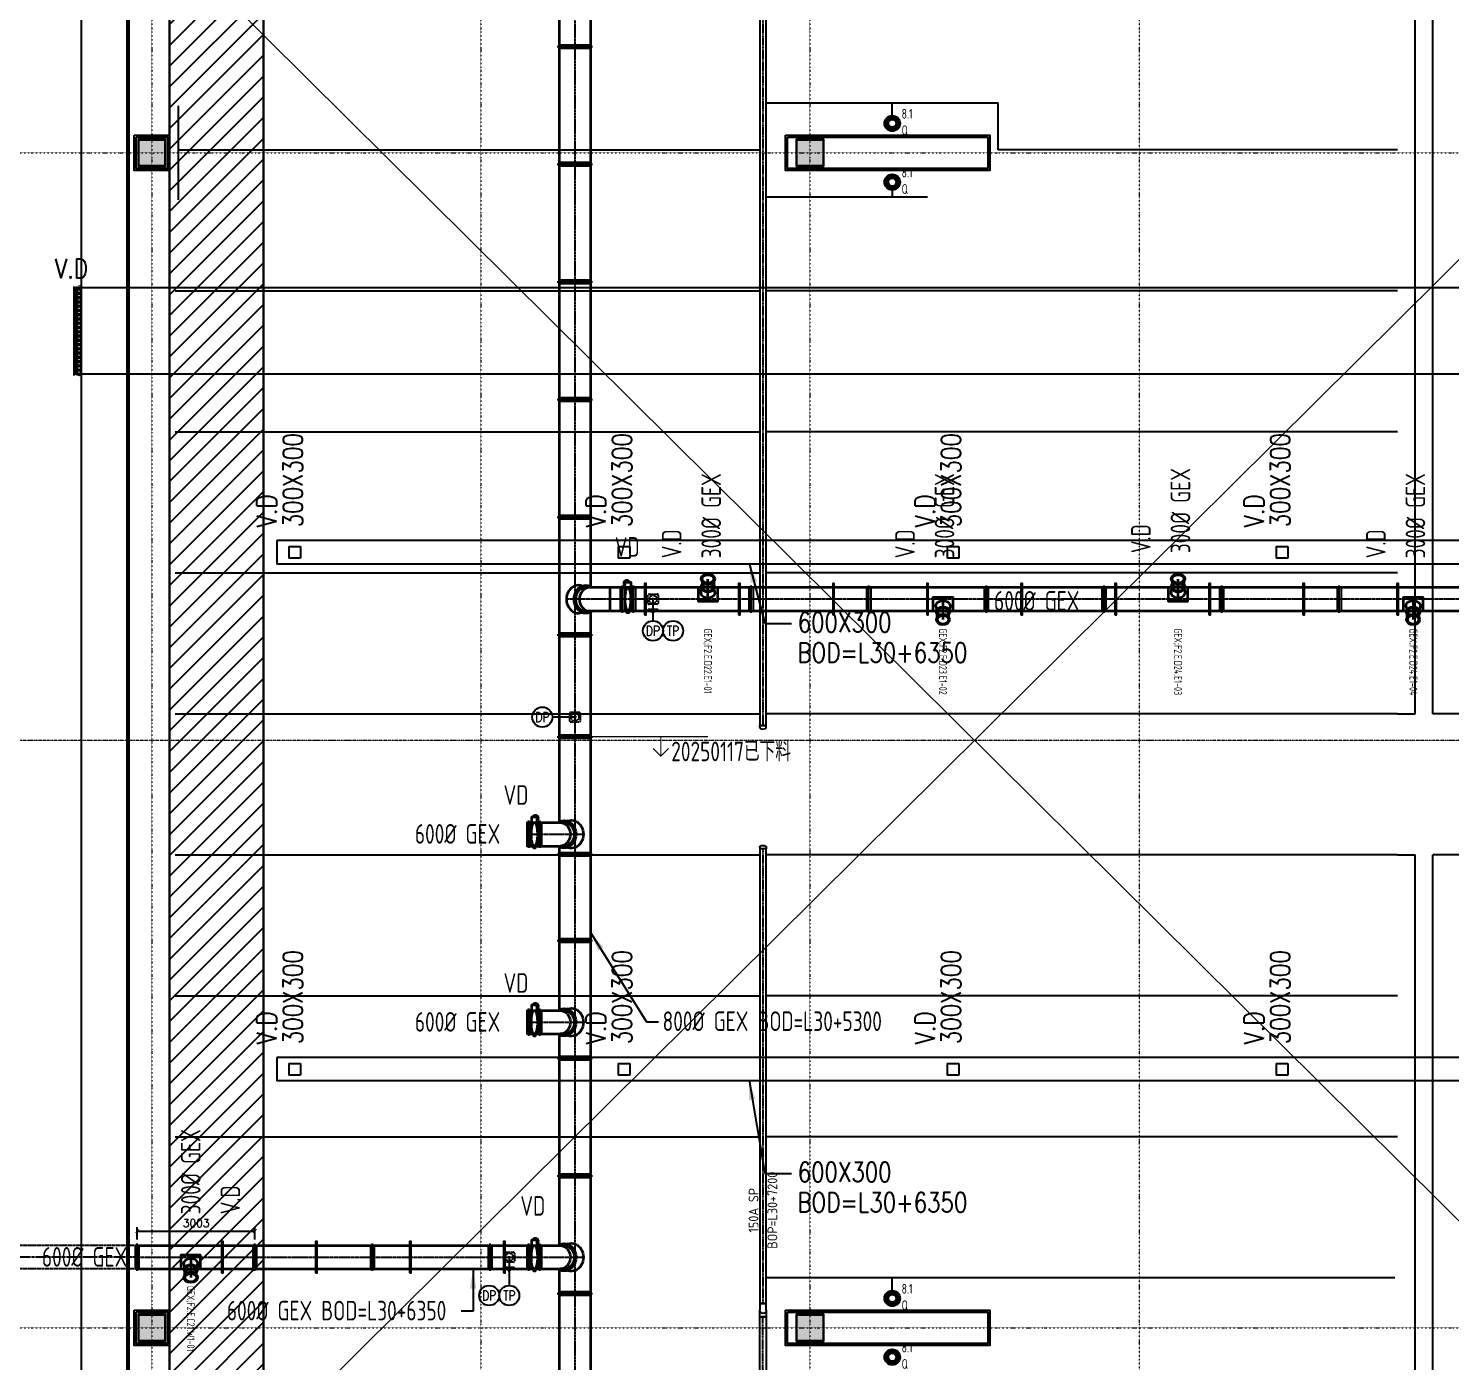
# Model space of a CAD drawing. Extents: x -32000 to 416743, y -254124 to 144214.
# Drawn here: x 173252 to 209550, y 29136 to 63174 of the extents above; entities that cross this region are included whole.
import ezdxf
from ezdxf.enums import TextEntityAlignment as Align

# ---------------------------------------------------------------- set-up
doc = ezdxf.new("R2010")
doc.units = 0
doc.header["$LTSCALE"] = 10
for name, pattern in [('CADRA_SOLID', [0]), ('H12PL4$0$JJP_三點線', [0.9, 0.3, -0.15, 0, -0.15, 0, -0.15, 0, -0.15]), ('X-F2-L30-FS-PIPE$0$CENTER2', [1.125, 0.75, -0.125, 0.125, -0.125]), ('XFM1D40$0$HIDDEN2', [0.1875, 0.125, -0.0625]), ('XFM6D40$0$HIDDEN', [0.375, 0.25, -0.125]), ('XFM6D40$0$HIDDEN2', [2, 1.5, -0.5]), ('XFM6D40$0$XFM6D40$0$CENTER', [2, 1.25, -0.25, 0.25, -0.25]), ('XFM6D40$0$XFM6D40$0$CENTER1', [10, 6.25, -1.25, 1.25, -1.25]), ('XFM6D40$0$XFM6D40$0$HIDDEN', [0.375, 0.25, -0.125]), ('XFM7P40ICA$0$H12PL4$0$JJP_三點線', [0.9, 0.3, -0.15, 0, -0.15, 0, -0.15, 0, -0.15]), ('XFM7P40ICA$0$H12PL4$0$TAI_虛線', [5.644, 2.822, -2.822])]:
    doc.linetypes.add(name, pattern=pattern)
for name, color, linetype in [('02_Solid', 1, 'Continuous'), ('1', 1, 'CADRA_SOLID'), ('H12PL4$0$A-OBJE-2D', 252, 'Continuous'), ('H12PL4$0$S-COL', 252, 'Continuous'), ('H12PL4$0$S-GRID', 252, 'Continuous'), ('X-F2-L30-FS-PIPE$0$F-SK-CEN', 1, 'X-F2-L30-FS-PIPE$0$CENTER2'), ('X-F2-L30-FS-PIPE$0$F-SK-LINE2', 2, 'Continuous'), ('X-F2-L30-FS-PIPE$0$F-SK-LINE3', 100, 'Continuous'), ('X-F2-L30-FS-PIPE$0$F-SK-LINE4', 140, 'Continuous'), ('X-F2-L30-FS-PIPE$0$F-SK-TXT', 250, 'Continuous'), ('X-F2-L30-FS-PIPE$0$F-SK-UP-QR-T68-K8.1', 40, 'Continuous'), ('XFDP30$0$A-W-P1S (50K)', 2, 'Continuous'), ('XFDP30$0$A-W-P2D (50K)', 2, 'Continuous'), ('XFM1D40$0$M-CWTR-TEXT', 250, 'Continuous'), ('XFM1D40$0$M-DUCT-FLAN-L', 3, 'Continuous'), ('XFM1D40$0$M-HVAC-CMDUCT', 150, 'Continuous'), ('XFM1D40$0$M-HVAC-DAPR', 3, 'Continuous'), ('XFM1D40$0$M-PIPE-TEXT-ARROR', 250, 'Continuous'), ('XFM6D40$0$1GEX', 3, 'Continuous'), ('XFM6D40$0$1GEX-T', 30, 'Continuous'), ('XFM6D40$0$1鋼構', 4, 'Continuous'), ('XFM6D40$0$TAKE OFF NUMBER', 7, 'Continuous'), ('XFM6D40$0$XFM6D40$0$M-PIPE-TEXT', 250, 'Continuous'), ('XFM6D40$0$XFM6D40$0$M-PIPE-TEXT-ARROR', 250, 'Continuous'), ('XFM7P40ICA$0$H12PL4$0$A-ROOF', 252, 'Continuous'), ('XFM7P40ICA$0$H12PL4$0$Hattch', 252, 'Continuous'), ('XFM7P40ICA$0$H12PL4$0$L40_19_STEEL2', 252, 'Continuous'), ('XFM7P40ICA$0$H12PL4$0$S-COL', 252, 'Continuous'), ('XFM7P40ICA$0$H12PL4$0$S-GRID', 252, 'Continuous')]:
    doc.layers.add(name, color=color, linetype=linetype)
doc.layers.add('XFDP30$0$A-Area (50K)', color=7, linetype='Continuous', plot=False)
for name, color, linetype, lineweight in [('XFM6D40$0$XFM6D40$0$DUCT-CENT-GEX', 1, 'XFM6D40$0$XFM6D40$0$CENTER', 25), ('XFM6D40$0$XFM6D40$0$M-EX-DUCT-GEX', 114, 'Continuous', 35), ('XFM6D40$0$XFM6D40$0$M-EXH-SUPPLY AIR', 120, 'Continuous', 25)]:
    doc.layers.add(name, color=color, linetype=linetype, lineweight=lineweight)
doc.styles.add('X-F2-L30-FS-PIPE$0$aa-txt', font='isocp.shx', dxfattribs={"bigfont": 'chineset.shx'})
doc.styles.add('XFM1D40$0$12P7-XCM2P10$0$AA-TXT', font='simplex.shx', dxfattribs={"bigfont": 'china.shx'})
doc.styles.add('XFM1D40$0$STANDARD', font='SIMPLEX', dxfattribs={"bigfont": 'BIGFONT'})
doc.styles.add('XFM6D40$0$dim-txt', font='isocp.shx', dxfattribs={"width": 0.7, "bigfont": 'chineset.shx'})
doc.styles.add('XFM6D40$0$STANDARD', font='SIMPLEX', dxfattribs={"bigfont": 'BIGFONT'})
doc.styles.add('XFM6D40$0$XF2M6D20-A2 C2$0$AA-TXT', font='simplex.shx', dxfattribs={"width": 0.8, "bigfont": 'china.shx'})
doc.styles.add('XFM6D40$0$XFM6D40$0$aa-txt', font='isocp.shx', dxfattribs={"bigfont": 'chineset.shx'})
doc.styles.add('XFM6D40$0$XFM6D40$0$STANDARD', font='SIMPLEX', dxfattribs={"bigfont": 'BIGFONT'})
doc.dimstyles.new('XFM1D40$0$Standard', dxfattribs={"dimtxt": 0.18, "dimasz": 0.18, "dimexe": 0.18, "dimexo": 0.0625, "dimgap": 0.09, "dimtad": 0, "dimtih": 1, "dimtoh": 1, "dimdec": 4, "dimzin": 0, "dimdsep": 46, "dimtxsty": 'XFM1D40$0$STANDARD', "dimcen": 0.09, "dimadec": 0, "dimazin": 0, "dimtfac": 1, "dimtdec": 4, "dimtofl": 0, "dimtmove": 0, "dimatfit": 3, "dimfxl": 1, "dimtolj": 1, "dimtzin": 0, "dimarcsym": 0})
doc.dimstyles.new('XFM6D40$0$1000', dxfattribs={"dimscale": 1000, "dimtxt": 0.2, "dimasz": 0.1, "dimexe": 0.1, "dimexo": 0.1, "dimgap": 0.1, "dimtad": 1, "dimdec": 0, "dimzin": 3, "dimdsep": 46, "dimtxsty": 'XFM6D40$0$STANDARD', "dimblk": 'XFM6D40$0$_ArchTick', "dimcen": 2.5, "dimclrd": 256, "dimclre": 256, "dimclrt": 256, "dimadec": 0, "dimazin": 0, "dimtfac": 1, "dimtdec": 0, "dimtix": 1, "dimtmove": 2, "dimatfit": 3, "dimfxl": 0.18, "dimtolj": 1, "dimtzin": 0, "dimarcsym": 0})
doc.dimstyles.new('XFM6D40$0$XFM6D40$0$Standard', dxfattribs={"dimtxt": 0.18, "dimasz": 0.18, "dimexe": 0.18, "dimexo": 0.0625, "dimgap": 0.09, "dimtad": 0, "dimtih": 1, "dimtoh": 1, "dimdec": 4, "dimzin": 0, "dimdsep": 46, "dimtxsty": 'XFM6D40$0$XFM6D40$0$STANDARD', "dimcen": 0.09, "dimadec": 0, "dimazin": 0, "dimtfac": 1, "dimtdec": 4, "dimtofl": 0, "dimtmove": 0, "dimatfit": 3, "dimfxl": 1, "dimtolj": 1, "dimtzin": 0, "dimarcsym": 0})

# ---------------------------------------------------------------- blocks, each defined once
blk = doc.blocks.new('H12PL4')
at = {"layer": 'H12PL4$0$A-OBJE-2D', "lineweight": 0}
for p, q in [((151700, -350), (243100, 90350)), ((243100, -350), (151700, 90350))]:
    blk.add_line(p, q, dxfattribs=at)
at = {"layer": 'H12PL4$0$S-COL', "lineweight": 0, "flags": 128}
for points in [[(176050, 59650), (176750, 59650), (176750, 60350), (176050, 60350)], [(192850, 59650), (193550, 59650), (193550, 60350), (192850, 60350)], [(176050, 29650), (176750, 29650), (176750, 30350), (176050, 30350)], [(192850, 29650), (193550, 29650), (193550, 30350), (192850, 30350)]]:
    blk.add_lwpolyline(points, close=True, dxfattribs=at)
at = {"layer": 'H12PL4$0$S-GRID', "linetype": 'H12PL4$0$JJP_三點線', "lineweight": 0}
for p, q in [((176400, 128250), (176400, -28000)), ((184800, 128250), (184800, -28000)), ((193200, 128250), (193200, -28000)), ((201600, 128250), (201600, -28000)), ((-29000, 60000), (289600, 60000)), ((-29000, 45000), (289600, 45000)), ((-29000, 30000), (289600, 30000))]:
    blk.add_line(p, q, dxfattribs=at)
blk = doc.blocks.new('XFM6D40$0$600-F')
blk.add_line((-50, 0), (650, 0))
blk.add_lwpolyline([(0, 50), (600, 50), (600, -50), (0, -50)], close=True)
blk = doc.blocks.new('XFM6D40$0$LD-600x300大補貼-45')
for p, q in [((-25, 0), (516, 0)), ((0, -25), (0, 25)), ((191, 180), (269, 160)), ((456, 150), (318, 150)), ((191, -180), (269, -160)), ((456, -150), (318, -150))]:
    blk.add_line(p, q)
blk.add_lwpolyline([(300, 173), (300, 250), (-50, 250), (-50, -250), (300, -250), (300, -173)])
for centre, major_axis, start_param, end_param in [((168, 0), (0, 183), 6.10565, 9.602313), ((318, 0), (0, -175), 2.600493, 6.824285), ((318, 0), (0, -150), 3.141593, 6.283185)]:
    blk.add_ellipse(centre, major_axis=major_axis, ratio=0.707107, start_param=start_param, end_param=end_param)
at = {"linetype": 'XFM6D40$0$HIDDEN', "ltscale": 10}
blk.add_ellipse((350, 0), major_axis=(0, 150), ratio=0.301035, dxfattribs=at)
for major_axis in [(0, -175), (0, -150)]:
    blk.add_ellipse((520, 0), major_axis=major_axis, ratio=0.707107)
blk = doc.blocks.new('XFM6D40$0$800-F')
blk.add_line((-50, 0), (850, 0))
blk.add_lwpolyline([(0, 50), (800, 50), (800, -50), (0, -50)], close=True)
blk = doc.blocks.new('XFM6D40$0$_ArchTick')
at = {"color": 0, "linetype": 'ByBlock', "const_width": 0.15}
blk.add_lwpolyline([(-0.5, -0.5), (0.5, 0.5)], dxfattribs=at)
blk = doc.blocks.new('*D428')
at = {"layer": 'DEFPOINTS', "color": 0, "transparency": 16777216}
for p in [(179033, 32470), (176030, 32150), (179033, 32150)]:
    blk.add_point(p, dxfattribs=at)
at = {"layer": 'XFM6D40$0$1GEX-T', "lineweight": -2, "transparency": 16777216}
for p, q in [((176030, 32250), (176030, 32570)), ((176030, 32470), (179033, 32470)), ((179033, 32250), (179033, 32570))]:
    blk.add_line(p, q, dxfattribs=at)
at = {"layer": 'XFM6D40$0$1GEX-T', "lineweight": -2, "transparency": 16777216, "xscale": 100, "yscale": 100, "zscale": 100, "rotation": 180}
blk.add_blockref('XFM6D40$0$_ArchTick', (176030, 32470), dxfattribs=at)
at = {"layer": 'XFM6D40$0$1GEX-T', "lineweight": -2, "transparency": 16777216, "xscale": 100, "yscale": 100, "zscale": 100}
blk.add_blockref('XFM6D40$0$_ArchTick', (179033, 32470), dxfattribs=at)
at = {"layer": 'XFM6D40$0$1GEX-T', "transparency": 16777216, "insert": (177532, 32670), "char_height": 200, "attachment_point": 5, "style": 'XFM6D40$0$STANDARD'}
blk.add_mtext('\\A1;3003', dxfattribs=at)
blk = doc.blocks.new('XFM6D40$0$DP大補貼')
at = {"linetype": 'XFM6D40$0$HIDDEN', "ltscale": 0.001}
blk.add_lwpolyline([(-56257, 182475), (-56037, 182475, -0.414214), (-56017, 182455), (-56017, 182235, -0.414214), (-56037, 182215), (-56257, 182215, -0.414214), (-56277, 182235), (-56277, 182455, -0.414214)], format="xyb", close=True, dxfattribs=at)
for radius in [100, 25]:
    blk.add_circle((-56147, 182345), radius, dxfattribs=at)
blk = doc.blocks.new('XFM6D40$0$TP')
for p, q in [((30101, 108895), (30051, 108895)), ((30051, 108895), (30051, 108845)), ((30051, 108845), (30071, 108895)), ((30071, 108845), (30091, 108895)), ((30101, 108995), (30101, 108745)), ((30101, 108995), (30151, 108995)), ((30151, 108995), (30151, 108745)), ((30051, 108845), (30101, 108845)), ((30091, 108845), (30101, 108870)), ((30101, 108745), (30151, 108745))]:
    blk.add_line(p, q)
blk = doc.blocks.new('XFDP30')
at = {"layer": 'XFDP30$0$A-Area (50K)'}
blk.add_lwpolyline([(175950, 89650), (174600, 89650), (174600, 350), (243151, 350), (243151, 37225), (239940, 37225), (239940, 44550), (235500, 44550), (235500, 50025), (243150, 50025), (243151, 89650), (185250, 89650), (185250, 86290), (175950, 86290)], close=True, dxfattribs=at)
at = {"layer": 'XFDP30$0$A-W-P1S (50K)'}
for points in [[(175950, 60450), (176850, 60450), (176850, 59550), (175950, 59550)], [(176000, 60400), (176800, 60400), (176800, 59600), (176000, 59600)], [(192575, 60450), (197790, 60450), (197790, 59550), (192575, 59550)], [(192625, 60400), (197740, 60400), (197740, 59600), (192625, 59600)], [(175950, 30450), (176850, 30450), (176850, 29550), (175950, 29550)], [(176000, 30400), (176800, 30400), (176800, 29600), (176000, 29600)], [(192575, 30450), (197790, 30450), (197790, 29550), (192575, 29550)], [(192625, 30400), (197740, 30400), (197740, 29600), (192625, 29600)]]:
    blk.add_lwpolyline(points, close=True, dxfattribs=at)
at = {"layer": 'XFDP30$0$A-W-P2D (50K)'}
for p, q in [((175775, 3025, 0), (175775, 86190)), ((175825, 3025, 0), (175825, 86190))]:
    blk.add_line(p, q, dxfattribs=at)
blk = doc.blocks.new('XFM7P40ICA$0$H12PL4')
at = {"layer": 'XFM7P40ICA$0$H12PL4$0$Hattch', "linetype": 'Continuous', "lineweight": 0}
for points in [[(176050, 59650), (176750, 59650), (176750, 60350), (176050, 60350)], [(192850, 59650), (193550, 59650), (193550, 60350), (192850, 60350)], [(176050, 29650), (176750, 29650), (176750, 30350), (176050, 30350)], [(192850, 29650), (193550, 29650), (193550, 30350), (192850, 30350)]]:
    blk.add_hatch(color=256, dxfattribs=at).paths.add_polyline_path(points)
at = {"layer": 'XFM7P40ICA$0$H12PL4$0$A-ROOF', "linetype": 'XFM7P40ICA$0$H12PL4$0$TAI_虛線', "lineweight": 0, "flags": 128}
blk.add_lwpolyline([(151609, 45000), (243635, 45000)], dxfattribs=at)
at = {"layer": 'XFM7P40ICA$0$H12PL4$0$L40_19_STEEL2', "lineweight": 0, "flags": 128}
for points in [[(176050, 59650), (176050, 60350), (176750, 60350), (176750, 59650)], [(176075, 59675), (176075, 60325), (176725, 60325), (176725, 59675)], [(192850, 59650), (192850, 60350), (193550, 60350), (193550, 59650)], [(192875, 59675), (192875, 60325), (193525, 60325), (193525, 59675)], [(176050, 29650), (176050, 30350), (176750, 30350), (176750, 29650)], [(176075, 29675), (176075, 30325), (176725, 30325), (176725, 29675)], [(192850, 29650), (192850, 30350), (193550, 30350), (193550, 29650)], [(192875, 29675), (192875, 30325), (193525, 30325), (193525, 29675)]]:
    blk.add_lwpolyline(points, close=True, dxfattribs=at)
at = {"layer": 'XFM7P40ICA$0$H12PL4$0$S-COL', "lineweight": 0, "flags": 128}
for points in [[(176050, 59650), (176750, 59650), (176750, 60350), (176050, 60350)], [(192850, 59650), (193550, 59650), (193550, 60350), (192850, 60350)], [(176050, 29650), (176750, 29650), (176750, 30350), (176050, 30350)], [(192850, 29650), (193550, 29650), (193550, 30350), (192850, 30350)]]:
    blk.add_lwpolyline(points, close=True, dxfattribs=at)
at = {"layer": 'XFM7P40ICA$0$H12PL4$0$S-GRID', "linetype": 'XFM7P40ICA$0$H12PL4$0$JJP_三點線', "lineweight": 0}
for p, q in [((176400, 128250), (176400, -28000)), ((184800, 128250), (184800, -28000)), ((193200, 128250), (193200, -28000)), ((201600, 128250), (201600, -28000)), ((-29000, 60000), (289600, 60000)), ((-29000, 45000), (289600, 45000)), ((-29000, 30000), (289600, 30000))]:
    blk.add_line(p, q, dxfattribs=at)
blk = doc.blocks.new('XFM7P40ICA')
blk.add_blockref('XFM7P40ICA$0$H12PL4', (0, 0))
blk = doc.blocks.new('X-F2-L30-FS-PIPE$0$CA-6')
for p, q in [((8.4, 0), (-8.4, 0)), ((-8.4, -4.3), (-8.4, 0)), ((8.4, -4.3), (8.4, 0))]:
    blk.add_line(p, q)
for centre, radius, start, end in [((-5.1, -4.3), 3.28, 180, 241.9431), ((0, 5.3), 14.2, 241.9431, 298.0569), ((5.1, -4.3), 3.28, 298.0569, 0)]:
    blk.add_arc(centre, radius, start, end)
blk = doc.blocks.new('X-F2-L30-FS-PIPE$0$FS02-Q-81')
at = {"const_width": 0.5}
blk.add_lwpolyline([(-0.75, 0, 1), (0.75, 0, 1)], format="xyb", close=True, dxfattribs=at)
for radius in [1, 0.5]:
    blk.add_circle((0, 0), radius)
at = {"style": 'X-F2-L30-FS-PIPE$0$aa-txt', "width": 0.8}
for s, p in [('8.1', (1.2, 0.6)), ('Q', (1.2, -1.5))]:
    blk.add_text(s, height=1.25, dxfattribs=at).set_placement(p)
blk = doc.blocks.new('X-F2-L30-FS-PIPE$0$150-SUS90-R')
for p, q in [((-168, 84), (0, 84)), ((0, 84), (0, -84)), ((0, -84), (-168, -84))]:
    blk.add_line(p, q)
blk.add_circle((0, 0), 2.5)
blk.add_arc((-168, 0), 84.1, 90, 270)
blk = doc.blocks.new('X-F2-L30-FS-PIPE')
at = {"layer": 'X-F2-L30-FS-PIPE$0$F-SK-CEN'}
for p, q in [((192000, 85332), (192000, 45375)), ((192000, 42225), (192000, 30618)), ((192000, 1968), (192000, 30282))]:
    blk.add_line(p, q, dxfattribs=at)
at = {"layer": 'X-F2-L30-FS-PIPE$0$F-SK-LINE2'}
for p, q in [((208650, 45675), (208650, 85200)), ((209100, 45675), (209100, 85200)), ((208200, 45675), (208650, 45675)), ((210600, 45675), (209100, 45675)), ((208200, 42075), (208650, 42075)), ((208650, 4800), (208650, 42075)), ((209100, 4800), (209100, 42075)), ((210600, 42075), (209100, 42075))]:
    blk.add_line(p, q, dxfattribs=at)
at = {"layer": 'X-F2-L30-FS-PIPE$0$F-SK-LINE3'}
for p, q in [((177075, 61200), (177075, 58800)), ((192084, 61275), (198000, 61275)), ((195300, 60950), (195300, 61275)), ((198000, 60075), (198000, 61275)), ((177075, 60075), (191916, 60075)), ((208200, 60075), (198000, 60075)), ((192084, 58875), (196200, 58875)), ((195300, 59050), (195300, 58875)), ((177000, 56475), (191916, 56475)), ((208200, 56475), (192084, 56475)), ((177000, 52875), (191916, 52875)), ((208200, 52875), (192084, 52875)), ((177000, 49275), (191916, 49275)), ((208200, 49275), (192084, 49275)), ((177000, 45675), (191916, 45675)), ((208200, 45675), (192084, 45675)), ((177000, 42075), (191916, 42075)), ((208200, 42075), (192084, 42075)), ((177000, 38475), (191916, 38475)), ((208200, 38475), (192084, 38475)), ((177000, 34875), (191916, 34875)), ((208200, 34875), (192084, 34875)), ((208125, 31275), (192084, 31275)), ((195300, 30950), (195300, 31275))]:
    blk.add_line(p, q, dxfattribs=at)
at = {"layer": 'X-F2-L30-FS-PIPE$0$F-SK-LINE4'}
for points in [[(192084, 85332), (191916, 85332), (191916, 45375), (192084, 45375)], [(192084, 42225), (191916, 42225), (191916, 30618), (192084, 30618)], [(192084, 1968), (191916, 1968), (191916, 30282), (192084, 30282)]]:
    blk.add_lwpolyline(points, close=True, dxfattribs=at)
blk.add_lwpolyline([(192084, 30450), (192084, 30450), (192084, 30282), (191916, 30282), (191916, 30450)], dxfattribs=at)
at = {"layer": 'X-F2-L30-FS-PIPE$0$F-SK-LINE4', "xscale": 10, "yscale": 10, "zscale": 10}
blk.add_blockref('X-F2-L30-FS-PIPE$0$CA-6', (192000, 45375), dxfattribs=at)
at = {"layer": 'X-F2-L30-FS-PIPE$0$F-SK-LINE4', "xscale": -10, "yscale": 10, "zscale": 10, "rotation": 180}
blk.add_blockref('X-F2-L30-FS-PIPE$0$CA-6', (192000, 42225), dxfattribs=at)
at = {"layer": 'X-F2-L30-FS-PIPE$0$F-SK-LINE4', "xscale": -1, "rotation": 270}
blk.add_blockref('X-F2-L30-FS-PIPE$0$150-SUS90-R', (192000, 30618), dxfattribs=at)
at = {"layer": 'X-F2-L30-FS-PIPE$0$F-SK-UP-QR-T68-K8.1', "xscale": 200, "yscale": 200, "zscale": 200}
for p in [(195300, 60750), (195300, 59250), (195300, 30750), (195300, 29250)]:
    blk.add_blockref('X-F2-L30-FS-PIPE$0$FS02-Q-81', p, dxfattribs=at)
at = {"layer": 'X-F2-L30-FS-PIPE$0$F-SK-TXT', "style": 'X-F2-L30-FS-PIPE$0$aa-txt'}
for s, p in [('BOP=L30+7200', (192240, 33000)), ('150A SP', (191760, 33000))]:
    blk.add_text(s, height=250, rotation=90, dxfattribs=at).set_placement(p, align=Align.MIDDLE)
blk = doc.blocks.new('XFM1D40')
at = {"layer": 'XFM1D40$0$M-DUCT-FLAN-L'}
for p, q in [((174409.5, 56589.4), (174409.5, 54311.2)), ((174500, 56550), (174409.5, 56550)), ((174427.2, 56550), (174427.2, 54350.6)), ((174454.7, 56550), (174454.7, 54350.6)), ((174482.3, 56550), (174482.3, 54350.6)), ((174500, 56589.4), (174500, 54311.2)), ((174500, 54350.6), (174409.5, 54350.6))]:
    blk.add_line(p, q, dxfattribs=at)
at = {"layer": 'XFM1D40$0$M-HVAC-CMDUCT'}
for p, q in [((244750, 56550), (174600, 56550)), ((174600, 56550), (174600, 54350)), ((244750, 54350), (174600, 54350)), ((212225.6, 50100), (179592.1, 50100)), ((179592.1, 50100), (179592.1, 49500)), ((179900, 49950), (180200, 49950)), ((179900, 49950), (179900, 49650)), ((180200, 49950), (180200, 49650)), ((188300, 49950), (188600, 49950)), ((188300, 49950), (188300, 49650)), ((188600, 49950), (188600, 49650)), ((196700, 49950), (197000, 49950)), ((196700, 49950), (196700, 49650)), ((197000, 49950), (197000, 49650)), ((205100, 49950), (205400, 49950)), ((205100, 49950), (205100, 49650)), ((205400, 49950), (205400, 49650)), ((212225.6, 49500), (179592.1, 49500)), ((180200, 49650), (179900, 49650)), ((188600, 49650), (188300, 49650)), ((197000, 49650), (196700, 49650)), ((205400, 49650), (205100, 49650)), ((212225.6, 36900), (179592.1, 36900)), ((179592.1, 36900), (179592.1, 36300)), ((179900, 36750), (180200, 36750)), ((179900, 36750), (179900, 36450)), ((180200, 36750), (180200, 36450)), ((188300, 36750), (188600, 36750)), ((188300, 36750), (188300, 36450)), ((188600, 36750), (188600, 36450)), ((196700, 36750), (197000, 36750)), ((196700, 36750), (196700, 36450)), ((197000, 36750), (197000, 36450)), ((205100, 36750), (205400, 36750)), ((205100, 36750), (205100, 36450)), ((205400, 36750), (205400, 36450)), ((212225.6, 36300), (179592.1, 36300)), ((180200, 36450), (179900, 36450)), ((188600, 36450), (188300, 36450)), ((197000, 36450), (196700, 36450)), ((205400, 36450), (205100, 36450))]:
    blk.add_line(p, q, dxfattribs=at)
at = {"layer": 'XFM1D40$0$M-HVAC-DAPR', "linetype": 'XFM1D40$0$HIDDEN2', "ltscale": 0.5}
blk.add_line((174550, 56610), (174550, 54290), dxfattribs=at)
at = {"layer": 'XFM1D40$0$M-HVAC-DAPR', "ltscale": 0.5}
blk.add_lwpolyline([(174500, 54350), (174600, 54350), (174600, 56550), (174500, 56550)], close=True, dxfattribs=at)
at = {"layer": 'XFM1D40$0$M-CWTR-TEXT', "style": 'XFM1D40$0$12P7-XCM2P10$0$AA-TXT', "width": 0.8}
for s, p in [('V.D', (173928, 57044.2)), ('600X300', (192885.2, 48011.6)), ('BOD=L30+6350', (192880.2, 47238.1)), ('600X300', (192885.2, 33973.5)), ('BOD=L30+6350', (192880.2, 33200.1))]:
    blk.add_text(s, height=500, dxfattribs=at).set_placement(p, align=Align.MIDDLE_LEFT)
for s, p in [('300X300', (180001.1, 50440.2)), ('300X300', (188401.1, 50440.2)), ('300X300', (196801.1, 50440.2)), ('300X300', (205201.1, 50440.2)), ('V.D', (179335.1, 50440.2)), ('V.D', (187735.1, 50440.2)), ('V.D', (196135.1, 50440.2)), ('V.D', (204535.1, 50440.2)), ('300X300', (180001.1, 37240.2)), ('300X300', (188401.1, 37240.2)), ('300X300', (196801.1, 37240.2)), ('300X300', (205201.1, 37240.2)), ('V.D', (179335.1, 37240.2)), ('V.D', (187735.1, 37240.2)), ('V.D', (196135.1, 37240.2)), ('V.D', (204535.1, 37240.2))]:
    blk.add_text(s, height=500, rotation=90, dxfattribs=at).set_placement(p, align=Align.MIDDLE_LEFT)
at = {"layer": 'XFM1D40$0$M-PIPE-TEXT-ARROR'}
for points in [[(191644.8, 49522.2), (192044.5, 47977.9), (192730.7, 47977.9)], [(191644.8, 36322.2), (192044.5, 33939.9), (192730.7, 33939.9)]]:
    blk.add_leader(points, dimstyle='XFM1D40$0$Standard', override={"dimasz": 500}, dxfattribs=at)
blk = doc.blocks.new('XFM6D40')
at = {"const_width": 30}
for points in [[(187600, 45091), (190600, 45091)], [(189393, 45091), (189393, 44591)]]:
    blk.add_lwpolyline(points, dxfattribs=at)
blk.add_lwpolyline([(189593, 44791, 30, 30, 0), (189393, 44591, 30, 30, 0), (189193, 44791, 0, 0, 0)], format="xyseb")
at = {"layer": 'XFM6D40$0$1GEX'}
for p, q in [((189193, 48600), (189193, 48050)), ((187200, 45591), (186625, 45591)), ((185525.1, 31800), (185525.1, 31079.3))]:
    blk.add_line(p, q, dxfattribs=at)
for centre in [(189193, 47794.1), (189704.8, 47794.1), (186369.1, 45591), (185013.3, 30823.4), (185525.1, 30823.4)]:
    blk.add_circle(centre, 255.9, dxfattribs=at)
at = {"layer": 'XFM6D40$0$1鋼構'}
for points in [[(188979.4, 48200), (189020.6, 48200), (189020.6, 49000), (188979.4, 49000)], [(191379.4, 48200), (191420.6, 48200), (191420.6, 49000), (191379.4, 49000)], [(193779.4, 48200), (193820.6, 48200), (193820.6, 49000), (193779.4, 49000)], [(196179.4, 48200), (196220.6, 48200), (196220.6, 49000), (196179.4, 49000)], [(198579.4, 48200), (198620.6, 48200), (198620.6, 49000), (198579.4, 49000)], [(200979.4, 48200), (201020.6, 48200), (201020.6, 49000), (200979.4, 49000)], [(203379.4, 48200), (203420.6, 48200), (203420.6, 49000), (203379.4, 49000)], [(205779.4, 48200), (205820.6, 48200), (205820.6, 49000), (205779.4, 49000)], [(208179.4, 48200), (208220.6, 48200), (208220.6, 49000), (208179.4, 49000)], [(178179.4, 31400), (178220.6, 31400), (178220.6, 32200), (178179.4, 32200)], [(180579.4, 31400), (180620.6, 31400), (180620.6, 32200), (180579.4, 32200)], [(182979.4, 31400), (183020.6, 31400), (183020.6, 32200), (182979.4, 32200)], [(185379.4, 31400), (185420.6, 31400), (185420.6, 32200), (185379.4, 32200)]]:
    blk.add_lwpolyline(points, close=True, dxfattribs=at)
at = {"layer": 'XFM6D40$0$XFM6D40$0$DUCT-CENT-GEX', "ltscale": 0.001}
for p, q in [((187200, 92650), (187200, 24851.8)), ((230733.2, 48600), (186982.9, 48600)), ((186025.1, 42600), (187417.1, 42600)), ((186025.1, 37800), (187417.1, 37800)), ((176031.7, 31800), (187417.1, 31800))]:
    blk.add_line(p, q, dxfattribs=at)
at = {"layer": 'XFM6D40$0$XFM6D40$0$M-EX-DUCT-GEX'}
for p, q in [((187600, 92200), (187600, 48900)), ((186800, 69950), (186800, 42918.9)), ((188515.5, 49064.5), (188517.2, 49035)), ((188530.5, 49064.5), (188528.8, 49035)), ((230733.2, 48900), (187475, 48900)), ((188094.9, 48900), (188094.9, 48300)), ((188467.7, 48981.7), (188478, 48986.9)), ((188475.2, 48968.8), (188478, 48970.6)), ((230733.2, 48300), (187475, 48300)), ((187600, 48300), (187600, 26118.9)), ((186025.1, 42900), (186925, 42900)), ((186187.6, 43064.5), (186189.3, 43035)), ((186202.6, 43064.5), (186200.9, 43035)), ((186250.4, 42981.7), (186240.1, 42986.9)), ((186242.9, 42968.8), (186240.1, 42970.6)), ((187027.5, 42943.4), (187007, 42936.9)), ((186025.1, 42300), (186925, 42300)), ((186800, 42281.1), (186800, 38118.9)), ((187027.5, 42256.6), (187007, 42263.1)), ((186187.6, 38264.5), (186189.3, 38235)), ((186202.6, 38264.5), (186200.9, 38235)), ((186250.4, 38181.7), (186240.1, 38186.9)), ((186242.9, 38168.8), (186240.1, 38170.6)), ((187027.5, 38143.4), (187007, 38136.9)), ((186025.1, 38100), (186925, 38100)), ((186025.1, 37500), (186925, 37500)), ((186800, 37481.1), (186800, 32118.9)), ((187027.5, 37456.6), (187007, 37463.1)), ((176031.7, 32100), (176031.7, 31500)), ((176031.7, 32100), (186925, 32100)), ((186187.6, 32264.5), (186189.3, 32235)), ((186202.6, 32264.5), (186200.9, 32235)), ((186250.4, 32181.7), (186240.1, 32186.9)), ((186242.9, 32168.8), (186240.1, 32170.6)), ((187027.5, 32143.4), (187007, 32136.9)), ((176031.7, 31500), (186925, 31500)), ((186800, 31481.1), (186800, 24851.8)), ((187027.5, 31456.6), (187007, 31463.1))]:
    blk.add_line(p, q, dxfattribs=at)
for points in [[(188478, 48900), (188478, 49035), (188628, 49035), (188628, 48900)], [(188578, 48300), (188578, 48250), (188528, 48250), (188528, 48300)], [(186240.1, 42900), (186240.1, 43035), (186090.1, 43035), (186090.1, 42900)], [(186140.1, 42300), (186140.1, 42250), (186190.1, 42250), (186190.1, 42300)], [(186240.1, 38100), (186240.1, 38235), (186090.1, 38235), (186090.1, 38100)], [(186140.1, 37500), (186140.1, 37450), (186190.1, 37450), (186190.1, 37500)], [(186240.1, 32100), (186240.1, 32235), (186090.1, 32235), (186090.1, 32100)], [(186140.1, 31500), (186140.1, 31450), (186190.1, 31450), (186190.1, 31500)]]:
    blk.add_lwpolyline(points, dxfattribs=at)
for centre, radius, start, end in [((188523, 49005), 75, 23.57818, 233.1301), ((188523, 49005), 60, 30, 221.40962), ((186195.1, 43005), 75, 306.8699, 156.42182), ((186195.1, 43005), 60, 318.59038, 150), ((186195.1, 38205), 75, 306.8699, 156.42182), ((186195.1, 38205), 60, 318.59038, 150), ((186195.1, 32205), 75, 306.8699, 156.42182), ((186195.1, 32205), 60, 318.59038, 150)]:
    blk.add_arc(centre, radius, start, end, dxfattribs=at)
for centre, major_axis, start_param, end_param in [((187291.2, 48600), (0, -356), 2.8093549, 6.615423), ((187475, 48600), (0, -350), 2.6004931, 6.8242848), ((187475, 48600), (0, -300), 3.1415927, 6.2831853), ((187575.3, 48600), (0, -300), 3.1415927, 6.2831853)]:
    blk.add_ellipse(centre, major_axis=major_axis, ratio=0.8660254, start_param=start_param, end_param=end_param, dxfattribs=at)
at = {"layer": 'XFM6D40$0$XFM6D40$0$M-EX-DUCT-GEX', "linetype": 'XFM6D40$0$HIDDEN2', "extrusion": (0, 0, -1)}
blk.add_ellipse((188553, 48600), major_axis=(0, -300), ratio=0.2585455, dxfattribs=at)
at = {"layer": 'XFM6D40$0$XFM6D40$0$M-EX-DUCT-GEX', "linetype": 'XFM6D40$0$HIDDEN2'}
for centre in [(186165.1, 42600), (186165.1, 37800), (186165.1, 31800)]:
    blk.add_ellipse(centre, major_axis=(0, -300), ratio=0.2585455, dxfattribs=at)
at = {"layer": 'XFM6D40$0$XFM6D40$0$M-EX-DUCT-GEX', "extrusion": (0, 0, -1)}
for centre, major_axis, start_param, end_param in [((186925, 42600), (0, -350), 2.6004931, 6.8242848), ((186824.7, 42600), (0, -300), 3.1415927, 6.2831853), ((186925, 42600), (0, -300), 3.1415927, 6.2831853), ((187108.8, 42600), (0, -356), 2.8745551, 6.5502229), ((186925, 37800), (0, -350), 2.6004931, 6.8242848), ((187108.8, 37800), (0, -356), 2.8745551, 6.5502229), ((186824.7, 37800), (0, -300), 3.1415927, 6.2831853), ((186925, 37800), (0, -300), 3.1415927, 6.2831853), ((186925, 31800), (0, -350), 2.6004931, 6.8242848), ((186824.7, 31800), (0, -300), 3.1415927, 6.2831853), ((186925, 31800), (0, -300), 3.1415927, 6.2831853), ((187108.8, 31800), (0, -356), 2.8745551, 6.5502229)]:
    blk.add_ellipse(centre, major_axis=major_axis, ratio=0.8660254, start_param=start_param, end_param=end_param, dxfattribs=at)
at = {"layer": 'XFM6D40$0$XFM6D40$0$M-EXH-SUPPLY AIR', "color": 252, "linetype": 'XFM6D40$0$XFM6D40$0$HIDDEN'}
for p, q in [((176100, 32100), (44058.1, 32100)), ((176100, 31500), (44058.1, 31500))]:
    blk.add_line(p, q, dxfattribs=at)
at = {"layer": 'XFM6D40$0$XFM6D40$0$M-EXH-SUPPLY AIR', "color": 252, "linetype": 'XFM6D40$0$XFM6D40$0$CENTER1'}
blk.add_line((176100, 31800), (44058.1, 31800), dxfattribs=at)
at = {"layer": 'XFM6D40$0$1GEX'}
for p in [(186800, 62709), (186800, 59706), (186800, 56703), (186800, 53700), (186800, 50697), (186800, 47694), (186800, 45091), (186800, 42088), (186800, 39885), (186800, 36882), (186800, 33879), (186800, 30876)]:
    blk.add_blockref('XFM6D40$0$800-F', p, dxfattribs=at)
for name, p, rotation in [('XFM6D40$0$600-F', (188413, 48300), 89.99999999999999), ('XFM6D40$0$600-F', (188693, 48300), 89.99999999999999), ('XFM6D40$0$600-F', (191696, 48300), 90), ('XFM6D40$0$600-F', (194699, 48300), 90), ('XFM6D40$0$600-F', (197702, 48300), 90), ('XFM6D40$0$600-F', (200705, 48300), 90), ('XFM6D40$0$600-F', (203708, 48300), 90), ('XFM6D40$0$600-F', (206711, 48300), 90), ('XFM6D40$0$TP', (298062.8, 18198.9), 90), ('XFM6D40$0$TP', (294394.9, 1398.9), 90)]:
    blk.add_blockref(name, p, dxfattribs=dict(at, rotation=rotation))
at = {"layer": 'XFM6D40$0$1GEX', "linetype": 'XFM6D40$0$HIDDEN', "rotation": 90}
for p in [(371537.7, 104747.5), (367869.8, 87947.5)]:
    blk.add_blockref('XFM6D40$0$DP大補貼', p, dxfattribs=at)
at = {"layer": 'XFM6D40$0$1GEX', "linetype": 'XFM6D40$0$HIDDEN'}
blk.add_blockref('XFM6D40$0$DP大補貼', (243347.5, -136753.7), dxfattribs=at)
at = {"layer": 'XFM6D40$0$1GEX', "xscale": -1, "rotation": 270}
for p in [(186025.1, 42300), (186305.1, 42300), (186025.1, 37500), (186305.1, 37500), (176030, 31500), (179033, 31500), (182036, 31500), (185039, 31500), (186025.1, 31500), (186305.1, 31500)]:
    blk.add_blockref('XFM6D40$0$600-F', p, dxfattribs=at)
at = {"layer": 'XFM6D40$0$XFM6D40$0$M-EX-DUCT-GEX'}
for p, rotation in [((190595, 48600), 90), ((202595, 48600), 90), ((177395, 31800), 270)]:
    blk.add_blockref('XFM6D40$0$LD-600x300大補貼-45', p, dxfattribs=dict(at, rotation=rotation))
at = {"layer": 'XFM6D40$0$XFM6D40$0$M-EX-DUCT-GEX', "xscale": -1, "rotation": 90}
for p in [(196595, 48600), (208595, 48600)]:
    blk.add_blockref('XFM6D40$0$LD-600x300大補貼-45', p, dxfattribs=at)
at = {"style": 'XFM6D40$0$XFM6D40$0$aa-txt', "width": 0.8}
blk.add_text('20250117已下料', height=500, dxfattribs=at).set_placement((189659, 44464.7))
at = {"layer": 'XFM6D40$0$1GEX', "style": 'XFM6D40$0$XF2M6D20-A2 C2$0$AA-TXT', "width": 0.8}
for s, p in [('DP', (189193, 47794.1)), ('TP', (189704.8, 47794.1)), ('DP', (186369.1, 45591)), ('DP', (185013.3, 30823.4)), ('TP', (185525.1, 30823.4))]:
    blk.add_text(s, height=250, dxfattribs=at).set_placement(p, align=Align.MIDDLE_CENTER)
at = {"layer": 'XFM6D40$0$TAKE OFF NUMBER', "color": 114, "true_color": 0x00994c, "style": 'XFM6D40$0$dim-txt', "width": 0.7}
for s, p in [('GEX;F2.E.D22.E1-01 ', (190595, 47855.4)), ('GEX;F2.E.D23.E1-02 ', (196595, 47855.4)), ('GEX;F2.E.D24.E1-03 ', (202595, 47855.4)), ('GEX;F2.E.D24.E1-04 ', (208600, 47855.4)), ('GEX;F2.E.C21.W1-01 ', (177395, 31067.8))]:
    blk.add_text(s, height=200, rotation=270, dxfattribs=at).set_placement(p, align=Align.MIDDLE_LEFT)
at = {"layer": 'XFM6D40$0$XFM6D40$0$M-PIPE-TEXT', "style": 'XFM6D40$0$XFM6D40$0$aa-txt', "width": 0.8}
for s, rotation, p in [('300%%C GEX', 90, (202905.5, 49776.4)), ('300%%C GEX', 90, (190929.8, 49645.6)), ('300%%C GEX', 90, (196885.2, 49645.6)), ('300%%C GEX', 90, (208903.1, 49645.6)), ('V.D', 90, (201896.3, 49776.4)), ('V.D', 90, (189920.6, 49645.6)), ('V.D', 90, (195876, 49645.6)), ('V.D', 90, (207893.9, 49645.6)), ('600%%C GEX', 360, (183115.2, 42359.1)), ('600%%C GEX', 360, (183115.2, 37559.1)), ('300%%C GEX', 90, (177645.2, 32896)), ('V.D', 90, (178654.3, 32896))]:
    blk.add_text(s, height=500, rotation=rotation, dxfattribs=at).set_placement(p)
for s, p in [('VD', (188218.1, 49686.1)), ('600%%C GEX', (197898.3, 48308.6)), ('600%%C GEX', (197898.3, 48308.6)), ('VD', (185379.3, 43353)), ('VD', (185379.3, 38553)), ('800%%C GEX BOD=L30+5300', (189438.3, 37576.7)), ('VD', (185807.6, 32861.1)), ('600%%C GEX BOD=L30+6350', (178316.7, 30187))]:
    blk.add_text(s, height=500, dxfattribs=at).set_placement(p)
at = {"layer": 'XFM6D40$0$XFM6D40$0$M-PIPE-TEXT', "color": 252, "style": 'XFM6D40$0$XFM6D40$0$aa-txt', "width": 0.8}
blk.add_text('600%%C GEX', height=500, rotation=360, dxfattribs=at).set_placement((173596, 31559.1))
at = {"layer": 'XFM6D40$0$1GEX-T'}
dim = blk.add_aligned_dim(p1=(176030, 32150), p2=(179033, 32150), distance=319.9, dimstyle='XFM6D40$0$1000', dxfattribs=at)
dim.commit()
dim.dimension.update_dxf_attribs({"geometry": '*D428', "text_midpoint": (177531.5, 32669.9)})
at = {"layer": 'XFM6D40$0$XFM6D40$0$M-PIPE-TEXT-ARROR'}
for points in [[(187600, 40089.8), (189028.1, 37813.6), (189334.9, 37813.6)], [(184600.2, 31500), (184600.2, 30423.8), (184293.4, 30423.8)]]:
    blk.add_leader(points, dimstyle='XFM6D40$0$XFM6D40$0$Standard', override={"dimasz": 500}, dxfattribs=at)

msp = doc.modelspace()

# ---------------------------------------------------------------- hatches: boundary and pattern name
at = {"layer": '02_Solid', "transparency": 33554687}
h = msp.add_hatch(dxfattribs=at)
h.set_pattern_fill('ANSI31', color=252, scale=3000)
h.set_pattern_definition([(45, (-749003.17, -305205.26), (-265.16504, 265.16504), [])])
h.paths.add_polyline_path([(179250, 3004), (176850, 3004), (176850, 86640), (179250, 86640)])

# ---------------------------------------------------------------- linework, layer by layer
at = {"layer": '1', "color": 252, "lineweight": 30}
msp.add_lwpolyline([(179250, 3004), (176850, 3004), (176850, 86640), (179250, 86640)], close=True, dxfattribs=at)

# ---------------------------------------------------------------- block references
for name in ['H12PL4', 'XFM7P40ICA', 'XFM6D40', 'XFM1D40', 'XFDP30', 'X-F2-L30-FS-PIPE']:
    msp.add_blockref(name, (0, 0))

doc.saveas('drawing.dxf')
